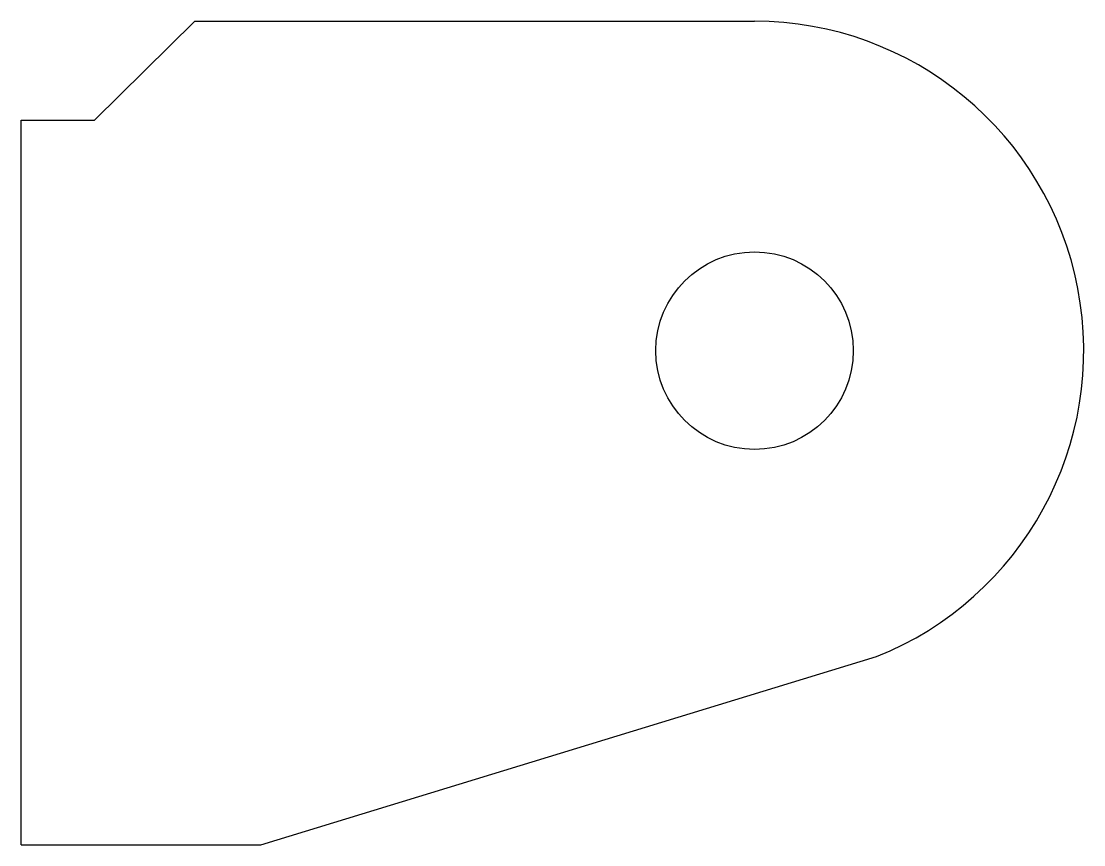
# Model space of a CAD drawing. Extents: x 29.6 to 94.1, y 18.8 to 68.8.
import ezdxf

# ---------------------------------------------------------------- set-up
doc = ezdxf.new("R2010")
doc.units = 0
doc.layers.get('0').update_dxf_attribs({"linetype": 'CONTINUOUS'})

msp = doc.modelspace()

# ---------------------------------------------------------------- linework, layer by layer
for p, q in [((40.107, 68.824), (34.009, 62.824)), ((40.107, 68.824), (74.107, 68.824)), ((29.554, 62.824), (34.009, 62.824)), ((44.107, 18.824), (81.514, 30.246))]:
    msp.add_line(p, q)
at = {"linetype": 'CONTINUOUS'}
for q in [(29.554, 62.824), (44.107, 18.824)]:
    msp.add_line((29.554, 18.824), q, dxfattribs=at)
msp.add_circle((74.107, 48.824), 6)
msp.add_arc((74.107, 48.824), 20, 291.73572, 90)

doc.saveas('drawing.dxf')
